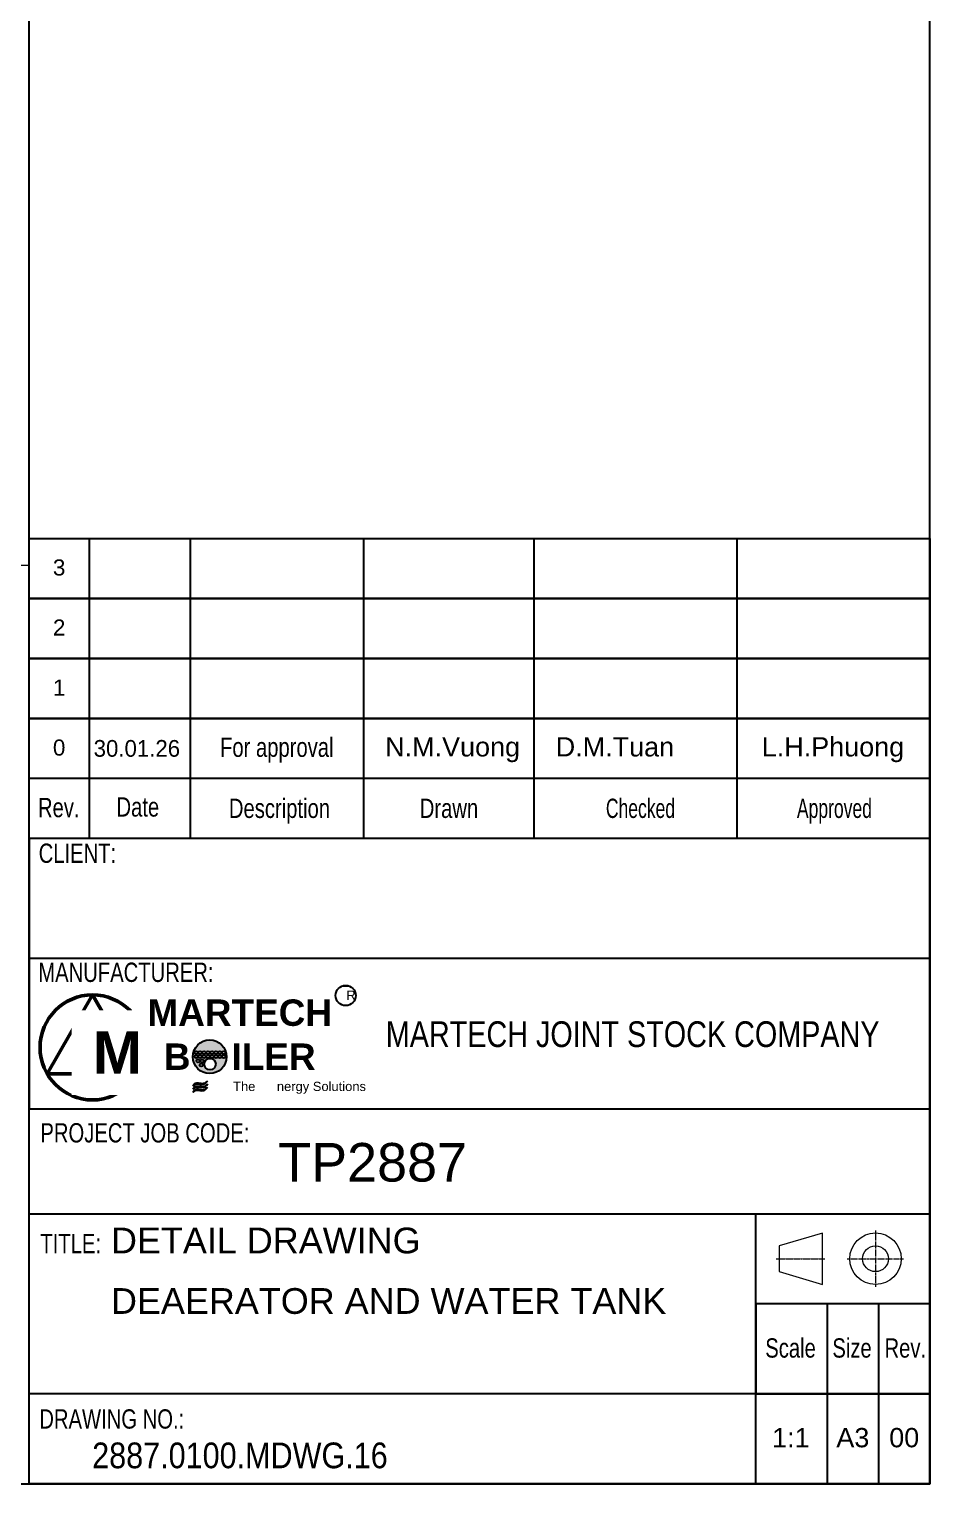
# Model space of a CAD drawing. Header units: millimetres. Extents: x -46397 to 283259, y -8690 to 23983.
# Drawn here: x 176043 to 176894, y -1792 to -418 of the extents above; entities that cross this region are included whole.
import ezdxf
from ezdxf.enums import TextEntityAlignment as Align

# ---------------------------------------------------------------- set-up
doc = ezdxf.new("R2010")
doc.units = ezdxf.units.MM
doc.linetypes.add('CENTER', pattern=[2, 1.25, -0.25, 0.25, -0.25])
doc.linetypes.add('HIDDEN', pattern=[0.375, 0.25, -0.125])
for name, color, linetype, lineweight in [('DAM_8', 1, 'Continuous', 25), ('DCenterline8', 8, 'CENTER', 5), ('Dtext', 255, 'Continuous', 20), ('mDƯỜNG KHUẤT', 251, 'HIDDEN', 5)]:
    doc.layers.add(name, color=color, linetype=linetype, lineweight=lineweight)
doc.styles.add('Chu va so', font='arial.ttf')
doc.styles.add('TCVN', font='arial.ttf')
doc.styles.add('TEXT', font='arial.ttf', dxfattribs={"height": 124})

# ---------------------------------------------------------------- blocks, each defined once
blk = doc.blocks.new('*U1842')
at = {"lineweight": 25}
for p, q in [((2964.8, 983.1, 0), (2964.8, 671, 0)), ((3069.9, 983.1, 0), (3069.9, 671, 0)), ((3250.1, 983.1, 0), (3250.1, 671, 0)), ((3426.8, 983.1, 0), (3426.8, 671, 0)), ((3637.9, 983.1, 0), (3637.9, 671, 0)), ((2902.4, 546.6), (3838.6, 546.6)), ((3731.9, 187.3, 0), (3731.9, 0)), ((3785.4, 0), (3785.4, 187.3, 0))]:
    blk.add_line(p, q, dxfattribs=at)
for points in [[(0, 0), (3838.6, 0), (3838.6, 2514.5), (0, 2514.5)], [(0, 0), (2902.4, 0), (2902.4, 2514.5), (0, 2514.5)], [(2902.4, 983.1), (3838.6, 983.1), (3838.6, 0), (2902.4, 0)], [(2902.4, 983.1), (3838.6, 983.1), (3838.6, 920.6), (2902.4, 920.6)], [(2902.4, 920.6), (3838.6, 920.6), (3838.6, 858.2), (2902.4, 858.2)], [(2902.4, 858.2), (3838.6, 858.2), (3838.6, 795.8), (2902.4, 795.8)], [(2902.4, 795.8), (3838.6, 795.8), (3838.6, 733.4), (2902.4, 733.4)], [(2902.4, 390.1), (3838.6, 390.1), (3838.6, 671), (2902.4, 671)], [(2902.4, 280.9), (3838.6, 280.9), (3838.6, 93.6), (2902.4, 93.6)], [(3657.7, 280.9), (3838.6, 280.9), (3838.6, 0), (3657.7, 0)]]:
    blk.add_lwpolyline(points, close=True, dxfattribs=at)
at = {"lineweight": 50}
blk.add_lwpolyline([(2968.3, 508.4), (2921, 426.5), (3015.6, 426.5)], close=True, dxfattribs=at)
at = {"color": 2, "lineweight": 20, "elevation": 0}
blk.add_lwpolyline([(3681.9, 220.7), (3727, 207.3), (3727, 260.8), (3681.9, 247.4)], close=True, dxfattribs=at)
at = {"lineweight": 25, "elevation": 0}
blk.add_lwpolyline([(3657.7, 93.6), (3838.6, 93.6), (3838.6, 187.3), (3657.7, 187.3)], close=True, dxfattribs=at)
at = {"lineweight": 50}
blk.add_circle((2968.3, 453.8), 54.6, dxfattribs=at)
at = {"color": 2, "lineweight": 20}
for radius in [26.8, 13.4]:
    blk.add_circle((3782.1, 234.1, 0), radius, dxfattribs=at)
at = {"layer": 'DCenterline8', "lineweight": 0, "ltscale": 2}
for p, q in [((3782.1, 263.5, 0), (3782.1, 204.6, 0)), ((3752.7, 234.1, 0), (3811.5, 234.1, 0))]:
    blk.add_line(p, q, dxfattribs=at)
at = {"layer": 'DCenterline8', "lineweight": 0}
blk.add_line((3678.9, 234.1, 0), (3729.5, 234.1, 0), dxfattribs=at)
at = {"color": 5, "style": 'Chu va so'}
for s, height, width, p in [('For approval', 20.062, 0.75, (3159.8, 755.9, 0)), ('Rev.', 20.06, 0.75, (2933.2, 693.2)), ('Date', 20.06, 0.75, (3015.4, 693.8, 0)), ('Description', 20.062, 0.75, (3162.6, 692.4, 0)), ('Drawn', 20.06, 0.75, (3338.8, 692.4, 0)), ('Checked', 20.06, 0.65, (3537.8, 692.4)), ('Approved', 20.06, 0.65, (3739.4, 692.4, 0)), ('CLIENT:', 20.06, 0.75, (2952.6, 645.7, 0.2)), ('PROJECT JOB CODE:', 20.062, 0.75, (3022.7, 355)), ('TITLE:', 20.06, 0.75, (2945.6, 239.8, 0.2)), ('Scale', 20.06, 0.75, (3693.8, 131.3, 0)), ('Size', 20.06, 0.75, (3757.7, 131.3, 0)), ('Rev. ', 20.06, 0.75, (3816, 131.3, 0)), ('DRAWING NO.:', 20.062, 0.75, (2988.3, 57.5, 0.2))]:
    blk.add_text(s, height=height, dxfattribs=dict(at, width=width)).set_placement(p, align=Align.CENTER)
at = {"color": 5, "lineweight": 25, "insert": (3220.5, 467.4, 0), "char_height": 26.75, "width": 618.378, "attachment_point": 4, "style": 'Chu va so'}
blk.add_mtext('\\pxqc;{\\W0.8;MARTECH JOINT STOCK COMPANY}', dxfattribs=at)
at = {"layer": 'Dtext', "ltscale": 0.1}
for tag, p, height, style in [('REV_3', (2927.1, 944.5), 16.7, 'TCVN'), ('FOR_APPROVAL3', (3094.3, 943.3, -0.2), 20.1, 'TCVN'), ('REV_2', (2927.1, 882), 16.7, 'TCVN'), ('FOR_APPROVAL2', (3094.3, 880.9, -0.2), 20.1, 'TCVN'), ('REV_1', (2927.1, 819.6), 16.7, 'TCVN'), ('FOR_APPROVAL1', (3094.3, 818.4, -0.1), 20.1, 'TCVN'), ('REV_0', (2927.1, 757.2), 16.7, 'TCVN'), ('NGUOI_VE', (3272.4, 756.3, -0.1), 20.1, 'TCVN'), ('NGUOI_KIEM_2', (3449.7, 756.3, -0.2), 20.1, 'TCVN'), ('NGUOI_DUYET', (3663.9, 756.3, -0.2), 20.1, 'TCVN'), ('1.1_A4', (3674.6, 38.1, -0.2), 20.1, 'Chu va so'), ('A4_A4', (3741.4, 38.1, -0.2), 20.1, 'Chu va so'), ('REV.', (3796.4, 38.1, -0.2), 20.1, 'Chu va so')]:
    blk.add_attdef(tag, p, '', height=height, dxfattribs=dict(at, style=style))
for tag, p, height, style, width in [('NGAY_REV03', (2969.5, 943.3, -0.2), 17.4, 'TCVN', 0.95), ('NGAY_REV02', (2969.5, 880.9, -0.2), 17.4, 'TCVN', 0.95), ('NGAY_REV01', (2969.5, 818.4, -0.2), 17.4, 'TCVN', 0.95), ('NGAY_REV0', (2969.5, 756, -0.2), 17.4, 'TCVN', 0.95), ('DWD.NO', (2967.9, 16.3, -0.2), 26.7, 'Chu va so', 0.85)]:
    blk.add_attdef(tag, p, '', height=height, dxfattribs=dict(at, style=style, width=width))
at = {"layer": 'Dtext', "lineweight": 25, "ltscale": 0.1, "style": 'Chu va so'}
for tag, p, height in [('PROJECT_CODE', (3161.3, 314.3), 40.1), ('TITLE1', (2987.5, 239.7, -0.2), 26.7), ('TITLE2', (2987.5, 176.8, -0.2), 26.7), ('TITLE3', (2987.5, 114.4, -0.2), 26.7)]:
    blk.add_attdef(tag, p, '', height=height, dxfattribs=at)
at = {"insert": (2968.5, 470.4), "char_height": 43.951, "attachment_point": 1, "style": 'TEXT', "bg_fill": 2}
blk.add_mtext('\\pxqc;{\\fArial|b1|i0|c0|p34;M}', dxfattribs=at)
at = {"insert": (3026.7, 503.7), "char_height": 27.469, "width": 189.186, "attachment_point": 1, "style": 'TEXT', "bg_fill": 2}
blk.add_mtext('\\pxqc;{\\fArial|b1|i0|c0|p34;MARTECH\\PB    ILER}', dxfattribs=at)
h = blk.add_hatch(color=256)
h.dxf.hatch_style = 1
edge = h.paths.add_edge_path()
edge.add_spline(control_points=[(3072.7, 410.8), (3073.5, 411.4), (3076.8, 413.8), (3083.6, 410.4), (3086.8, 414.4), (3088, 415.8)], knot_values=[0, 0, 0, 0, 0.315535, 1.31207, 1.873609, 1.873609, 1.873609, 1.873609], degree=3, periodic=0)
edge.add_spline(control_points=[(3088, 415.8), (3087, 414.9), (3083.4, 411.5), (3075.8, 415.5), (3073.2, 411.6), (3072.7, 410.8)], knot_values=[0, 0, 0, 0, 0.411397, 1.576501, 1.877595, 1.877595, 1.877595, 1.877595], degree=3, periodic=0)
edge = h.paths.add_edge_path()
edge.add_spline(control_points=[(3072.7, 407.4), (3073.5, 408), (3076.8, 410.4), (3083.6, 407), (3086.8, 411), (3088, 412.4)], knot_values=[0, 0, 0, 0, 0.315535, 1.31207, 1.873609, 1.873609, 1.873609, 1.873609], degree=3, periodic=0)
edge.add_spline(control_points=[(3088, 412.4), (3087, 411.5), (3083.4, 408.1), (3075.8, 412.1), (3073.2, 408.2), (3072.7, 407.4)], knot_values=[0, 0, 0, 0, 0.411397, 1.576501, 1.877595, 1.877595, 1.877595, 1.877595], degree=3, periodic=0)
at = {"color": 7}
for centre, radius in [((3076, 448.3), 1.66), ((3076, 444.2), 1.66), ((3077.9, 439.7), 1.66), ((3080.1, 448.3), 1.66), ((3080.1, 444.2), 1.66), ((3082, 439.7), 1.66), ((3084.2, 448.3), 1.66), ((3084.2, 444.2), 1.66), ((3090.4, 436.5), 5.95), ((3088.3, 448.3), 1.66), ((3088.3, 444.2), 1.66), ((3092.5, 448.3), 1.66), ((3092.5, 444.2), 1.66), ((3096.5, 448.3), 1.66), ((3096.5, 444.2), 1.66), ((3100.6, 448.3), 1.66), ((3100.6, 444.2), 1.66), ((3104.7, 448.3), 1.66), ((3104.7, 444.2), 1.66), ((3081.3, 435.6), 1.66)]:
    blk.add_circle(centre, radius, dxfattribs=at)
for points in [[(3072.7, 414), (3074.4, 416.1), (3085, 416.8), (3088, 419)], [(3072.7, 414), (3075.1, 415.5), (3084.2, 415.6), (3088, 419)], [(3072.7, 410.8), (3074.4, 412.9), (3085, 413.6), (3088, 415.8)], [(3072.7, 410.8), (3075.1, 412.3), (3084.2, 412.4), (3088, 415.8)], [(3072.7, 407.4), (3074.4, 409.5), (3085, 410.2), (3088, 412.4)], [(3072.7, 407.4), (3075.1, 408.9), (3084.2, 409), (3088, 412.4)]]:
    blk.add_spline(points, degree=3)
at = {"color": 5, "style": 'Chu va so', "width": 0.75}
blk.add_text('MANUFACTURER:', height=20.062, dxfattribs=at).set_placement((3003, 521.9, 0.2), align=Align.CENTER)
at = {"attachment_point": 1, "style": 'TEXT', "bg_fill": 2}
for s, insert, char_height in [('\\pxqc;R', (3232.1, 512.9), 9.61), ('\\pxqc;The      nergy Solutions', (3114.4, 418.1), 9.614)]:
    blk.add_mtext(s, dxfattribs=dict(at, insert=insert, char_height=char_height))
at = {"layer": 'DAM_8'}
h = blk.add_hatch(color=7, dxfattribs=at)
edge = h.paths.add_edge_path()
edge.add_arc((3090.1, 444.1), 17.5, 191.4592, 461.3375)
edge.add_arc((3090.1, 444.1), 17.5, 101.3375, 191.4592)
edge = h.paths.add_edge_path(flags=16)
edge.add_arc((3081.3, 435.6), 1.66, -289.458, 11.4592, ccw=False)
edge.add_arc((3081.3, 435.6), 1.66, 11.4592, 70.542, ccw=False)
edge = h.paths.add_edge_path(flags=16)
edge.add_arc((3104.7, 444.2), 1.66, -211.5113, 11.4592, ccw=False)
edge.add_arc((3104.7, 444.2), 1.66, 11.4592, 148.4887, ccw=False)
edge = h.paths.add_edge_path(flags=16)
edge.add_arc((3077.9, 439.7), 1.66, -304.2526, 11.4592, ccw=False)
edge.add_arc((3077.9, 439.7), 1.66, 11.4592, 55.7474, ccw=False)
edge = h.paths.add_edge_path(flags=16)
edge.add_arc((3104.7, 448.3), 1.66, -200.2428, 11.4592, ccw=False)
edge.add_arc((3104.7, 448.3), 1.66, 11.4592, 159.7572, ccw=False)
edge = h.paths.add_edge_path(flags=16)
edge.add_arc((3100.6, 444.2), 1.66, -219.051, 11.4592, ccw=False)
edge.add_arc((3100.6, 444.2), 1.66, 11.4592, 140.949, ccw=False)
edge = h.paths.add_edge_path(flags=16)
edge.add_arc((3082, 439.7), 1.66, -292.0311, 11.4592, ccw=False)
edge.add_arc((3082, 439.7), 1.66, 11.4592, 67.9689, ccw=False)
edge = h.paths.add_edge_path(flags=16)
edge.add_arc((3076, 444.2), 1.66, -319.4544, 11.4592, ccw=False)
edge.add_arc((3076, 444.2), 1.66, 11.4592, 40.5456, ccw=False)
edge = h.paths.add_edge_path(flags=16)
edge.add_arc((3100.6, 448.3), 1.66, -206.0119, 11.4592, ccw=False)
edge.add_arc((3100.6, 448.3), 1.66, 11.4592, 153.9881, ccw=False)
edge = h.paths.add_edge_path(flags=16)
edge.add_arc((3090.4, 436.5), 5.95, -262.499, 11.4592, ccw=False)
edge.add_arc((3090.4, 436.5), 5.95, 11.4592, 97.501, ccw=False)
edge = h.paths.add_edge_path(flags=16)
edge.add_arc((3076, 448.3), 1.66, -332.7707, 11.4592, ccw=False)
edge.add_arc((3076, 448.3), 1.66, 11.4592, 27.2293, ccw=False)
edge = h.paths.add_edge_path(flags=16)
edge.add_arc((3096.5, 444.2), 1.66, -230.166, 11.4592, ccw=False)
edge.add_arc((3096.5, 444.2), 1.66, 11.4592, 129.834, ccw=False)
edge = h.paths.add_edge_path(flags=16)
edge.add_arc((3080.1, 444.2), 1.66, -307.6137, 11.4592, ccw=False)
edge.add_arc((3080.1, 444.2), 1.66, 11.4592, 52.3863, ccw=False)
edge = h.paths.add_edge_path(flags=16)
edge.add_arc((3092.5, 444.2), 1.66, -246.4575, 11.4592, ccw=False)
edge.add_arc((3092.5, 444.2), 1.66, 11.4592, 113.5425, ccw=False)
edge = h.paths.add_edge_path(flags=16)
edge.add_arc((3084.2, 444.2), 1.66, -290.4056, 11.4592, ccw=False)
edge.add_arc((3084.2, 444.2), 1.66, 11.4592, 69.5944, ccw=False)
edge = h.paths.add_edge_path(flags=16)
edge.add_arc((3096.5, 448.3), 1.66, -215.7954, 11.4592, ccw=False)
edge.add_arc((3096.5, 448.3), 1.66, 11.4592, 144.2046, ccw=False)
edge = h.paths.add_edge_path(flags=16)
edge.add_arc((3088.3, 444.2), 1.66, -268.4837, 11.4592, ccw=False)
edge.add_arc((3088.3, 444.2), 1.66, 11.4592, 91.5163, ccw=False)
edge = h.paths.add_edge_path(flags=16)
edge.add_arc((3080.1, 448.3), 1.66, -322.0207, 11.4592, ccw=False)
edge.add_arc((3080.1, 448.3), 1.66, 11.4592, 37.9793, ccw=False)
edge = h.paths.add_edge_path(flags=16)
edge.add_arc((3088.3, 448.3), 1.66, -267.4803, 11.4592, ccw=False)
edge.add_arc((3088.3, 448.3), 1.66, 11.4592, 92.5197, ccw=False)
edge = h.paths.add_edge_path(flags=16)
edge.add_arc((3092.5, 448.3), 1.66, -234.0834, 11.4592, ccw=False)
edge.add_arc((3092.5, 448.3), 1.66, 11.4592, 125.9166, ccw=False)
edge = h.paths.add_edge_path(flags=16)
edge.add_arc((3084.2, 448.3), 1.66, -301.7345, 11.4592, ccw=False)
edge.add_arc((3084.2, 448.3), 1.66, 11.4592, 58.2655, ccw=False)
blk.add_circle((3231.4, 507.8), 10.5)
at = {"color": 7}
blk.add_circle((3090.1, 444.1), 17.5, dxfattribs=at)

msp = doc.modelspace()

# ---------------------------------------------------------------- linework, layer by layer
at = {"layer": 'mDƯỜNG KHUẤT', "ltscale": 100}
msp.add_lwpolyline([(174613, -297.86), (176042.99, -297.86), (176042.99, -924.48), (174613, -924.48)], close=True, dxfattribs=at)

# ---------------------------------------------------------------- next in the draw order: block references
ref = msp.add_blockref('*U1842', (173406.31, -1791.94), dxfattribs=dict(xscale=0.9084576280678549, yscale=0.9084576280678549, zscale=0.9084576280678549))
ref.add_attrib('PROJECT_CODE', 'TP2887', (176278.18, -1506.4), dxfattribs={"layer": 'Dtext', "lineweight": 25, "ltscale": 0.1, "height": 36.452, "style": 'Chu va so'})
ref.add_attrib('TITLE1', 'DETAIL DRAWING', (176120.31, -1574.18, -0.14), dxfattribs={"layer": 'Dtext', "lineweight": 25, "ltscale": 0.1, "height": 24.3012, "style": 'Chu va so'})
ref.add_attrib('TITLE2', 'DEAERATOR AND WATER TANK', (176120.31, -1631.32, -0.14), dxfattribs={"layer": 'Dtext', "lineweight": 25, "ltscale": 0.1, "height": 24.3012, "style": 'Chu va so'})
ref.add_attrib('DWD.NO', '2887.0100.MDWG.16', (176102.54, -1777.15, -0.14), dxfattribs={"layer": 'Dtext', "ltscale": 0.1, "height": 24.3012, "style": 'Chu va so', "width": 0.85})
ref.add_attrib('1.1_A4', '1:1', (176744.55, -1757.35, -0.14), dxfattribs={"layer": 'Dtext', "ltscale": 0.1, "height": 18.226, "style": 'Chu va so'})
ref.add_attrib('A4_A4', 'A3', (176805.2, -1757.35, -0.14), dxfattribs={"layer": 'Dtext', "ltscale": 0.1, "height": 18.226, "style": 'Chu va so'})
ref.add_attrib('REV.', '00', (176855.14, -1757.35, -0.14), dxfattribs={"layer": 'Dtext', "ltscale": 0.1, "height": 18.226, "style": 'Chu va so'})
ref.add_attrib('REV_0', '0', (176065.46, -1104.05), dxfattribs={"layer": 'Dtext', "ltscale": 0.1, "height": 15.19, "style": 'TCVN'})
ref.add_attrib('NGAY_REV0', '30.01.26', (176103.95, -1105.12, -0.15), dxfattribs={"layer": 'Dtext', "ltscale": 0.1, "height": 15.796, "style": 'TCVN', "width": 0.95})
ref.add_attrib('NGUOI_VE', 'N.M.Vuong', (176379.18, -1104.86, -0.13), dxfattribs={"layer": 'Dtext', "ltscale": 0.1, "height": 18.226, "style": 'TCVN'})
ref.add_attrib('NGUOI_KIEM_2', 'D.M.Tuan', (176540.24, -1104.86, -0.15), dxfattribs={"layer": 'Dtext', "ltscale": 0.1, "height": 18.226, "style": 'TCVN'})
ref.add_attrib('NGUOI_DUYET', 'L.H.Phuong', (176734.79, -1104.86, -0.15), dxfattribs={"layer": 'Dtext', "ltscale": 0.1, "height": 18.226, "style": 'TCVN'})
ref.add_attrib('REV_1', '1', (176065.46, -1047.35), dxfattribs={"layer": 'Dtext', "ltscale": 0.1, "height": 15.19, "style": 'TCVN'})
ref.add_attrib('REV_2', '2', (176065.46, -990.65), dxfattribs={"layer": 'Dtext', "ltscale": 0.1, "height": 15.19, "style": 'TCVN'})
ref.add_attrib('REV_3', '3', (176065.46, -933.94), dxfattribs={"layer": 'Dtext', "ltscale": 0.1, "height": 15.19, "style": 'TCVN'})

doc.saveas('drawing.dxf')
